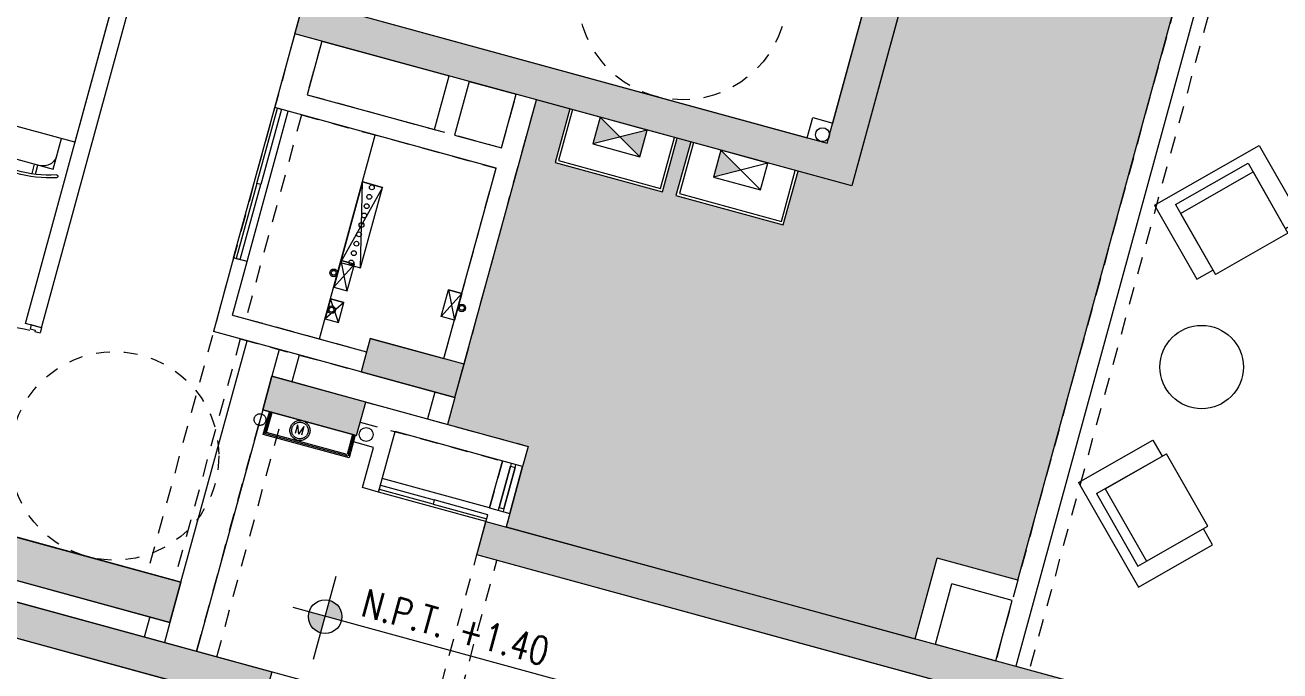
# Model space of a CAD drawing. Header units: millimetres. Extents: x 2471 to 2909, y 1327 to 1568.
# Drawn here: x 2591.55 to 2600.57, y 1360.36 to 1365 of the extents above; entities that cross this region are included whole.
import ezdxf

# ---------------------------------------------------------------- set-up
doc = ezdxf.new("R2010")
doc.units = ezdxf.units.MM
for name, pattern in [('AF', [0.95, 0.75, -0.1, 0, -0.1]), ('HIDDEN', [0.375, 0.25, -0.125]), ('HIDDEN2', [0.1875, 0.125, -0.0625])]:
    doc.linetypes.add(name, pattern=pattern)
doc.layers.get('0').update_dxf_attribs({"color": 251, "lineweight": 9})
for name, color, linetype, lineweight in [('A-JARDIN', 251, 'Continuous', 13), ('A-MOBILIARIO', 251, 'Continuous', 13), ('A-MURO BAJO', 251, 'Continuous', 13), ('A-MUROS', 251, 'Continuous', 13), ('A-PLACAS', 251, 'Continuous', 13), ('A-PROYECCIONES', 251, 'HIDDEN', 13), ('A-PUERTAS', 251, 'Continuous', 13), ('A-VIGAS', 251, 'HIDDEN2', 13), ('A_30_TableroElect', 251, 'Continuous', 13), ('AF', 251, 'AF', 13), ('CELOSIA', 251, 'Continuous', 13), ('HATCH', 251, 'Continuous', 13), ('IE-Circuito de Alumbrado', 251, 'Continuous', 13), ('IE-Circuito de Tomacorrientes', 251, 'HIDDEN', 13), ('NIVELES-NPT', 251, 'Continuous', 13), ('RED-PLUVIAL', 251, 'Continuous', 13)]:
    doc.layers.add(name, color=color, linetype=linetype, lineweight=lineweight)
doc.styles.add('ROMANS', font='romans.shx', dxfattribs={"width": 0.8})

# ---------------------------------------------------------------- blocks, each defined once
blk = doc.blocks.new('ESTR_PISO-1_PISO')
at = {"layer": 'HATCH'}
h = blk.add_hatch(color=256, dxfattribs=at)
h.dxf.hatch_style = 1
h.paths.add_polyline_path([(-26.45, 2.95), (-29.9, 2.95), (-29.9, 1.5), (-29.65, 1.5), (-29.65, 2.7), (-26.45, 2.7)])
h.paths.add_polyline_path([(-22.65, -2.53), (-18.75, -2.53), (-18.75, 2.87), (-22.45, 2.87), (-22.45, -0.53), (-22.65, -0.53), (-22.65, 3.12), (-18.5, 3.12), (-18.5, -2.78), (-22.65, -2.78)])
h.paths.add_polyline_path([(-29.9, -2.45), (-26.45, -2.45), (-26.45, -2.2), (-29.9, -2.2)])
h.paths.add_polyline_path([(-30.3, -6.8), (-22.4, -6.8), (-22.4, -7.1), (-30.3, -7.1)])
h.paths.add_polyline_path([(-20.85, -4.75), (-21.55, -4.75), (-21.55, -5), (-20.85, -5)])
h.paths.add_polyline_path([(-22.45, 4.92), (-22.45, 6.87), (-18.75, 6.87), (-18.75, 4.92), (-18.55, 4.92), (-18.55, 6.87), (-18.05, 6.87), (-18.05, 7.12), (-22.45, 7.12), (-22.45, 13.72), (-22.65, 13.72), (-22.65, 4.92)])
h.paths.add_polyline_path([(-26.45, 8.52), (-29.65, 8.52), (-29.65, 9.7), (-29.9, 9.7), (-29.9, 8.27), (-26.45, 8.27)])
h.paths.add_polyline_path([(-19.15, 8.92), (-15.75, 8.92), (-15.75, 9.17), (-19.15, 9.17)])
h.paths.add_polyline_path([(-20.65, 18.07), (-16.65, 18.07), (-16.65, 18.32), (-20.65, 18.32)])
h.paths.add_polyline_path([(-19.15, 13.72), (-15.75, 13.72), (-15.75, 13.47), (-19.15, 13.47)])
h.paths.add_polyline_path([(-29.8, 18.32), (-25.8, 18.32), (-25.8, 18.07), (-29.55, 18.07), (-29.55, 17.67), (-29.8, 17.67)])
h.paths.add_polyline_path([(-26.45, 13.37), (-29.9, 13.37), (-29.9, 14.22), (-29.55, 14.22), (-29.55, 13.62), (-26.45, 13.62)])
h.paths.add_polyline_path([(-23.125, 31.12), (-28.725, 31.12), (-28.725, 30.92), (-23.375, 30.92), (-23.375, 24.62), (-23.125, 24.62)])
h.paths.add_polyline_path([(-17.2, 25.67), (-17.2, 24.22), (-17.45, 24.22), (-17.45, 25.67)])
h.paths.add_polyline_path([(-29, 25.67), (-29, 24.22), (-29.25, 24.22), (-29.25, 25.67)])
h.paths.add_polyline_path([(-29.25, 28.37), (-28.2, 28.37), (-28.2, 28.07), (-29.25, 28.07)])
h.paths.add_polyline_path([(-17.2, 30.92), (-17.2, 31.12), (-23.075, 31.12), (-23.075, 30.92)])
h = blk.add_hatch(color=256, dxfattribs=at)
h.dxf.hatch_style = 1
h.paths.add_polyline_path([(-21.6, -10), (-21.8, -10), (-21.8, -13.5), (-21.6, -13.5)])
h.paths.add_polyline_path([(-21.46, -5.2), (-22.16, -5.2), (-22.16, -5.45), (-21.46, -5.45)])
h.paths.add_polyline_path([(-21.6, -7.25), (-21.6, -7.5), (-29.75, -7.5), (-29.75, -12.9), (-30, -12.9), (-30, -7.25)])
h.paths.add_polyline_path([(-15.35, -5.8), (-15.35, -6.05), (-20.4, -6.05), (-20.4, -5.8)])
h.paths.add_polyline_path([(-18.3, -7.25), (-18.3, -7.5), (-16.25, -7.5), (-16.25, -14), (-16.05, -14), (-16.05, -7.25)])
h.paths.add_polyline_path([(-15.35, 0.2), (-15.35, 0.45), (-16.6, 0.45), (-16.6, 0.2)])
h.paths.add_polyline_path([(-7.15, -2), (-7.4, -2), (-7.4, 0), (-7.15, 0)])
h.paths.add_polyline_path([(-10.65, -3.35), (-10.85, -3.35), (-10.85, 0.45), (-10.65, 0.45)])
h.paths.add_polyline_path([(-7.4, -6), (-7.4, -6.25), (-6.2, -6.25), (-6.2, -6)])
h.paths.add_polyline_path([(0, 0), (-0.2, 0), (-0.2, -5.5), (0, -5.5)])
h.paths.add_polyline_path([(-0.2, -6), (0, -6), (0, -13.2), (-0.2, -13.2)])
h.paths.add_polyline_path([(-6.4, -13.7), (-6.15, -13.7), (-6.15, -11.15), (-6.4, -11.15)])
h.paths.add_polyline_path([(-10.85, -13.2), (-10.85, -9.8), (-10.65, -9.8), (-10.65, -13.2)])
h.paths.add_polyline_path([(-10.65, -5.05), (-10.9, -5.05), (-10.9, -6.05), (-10.65, -6.05)])
h.paths.add_polyline_path([(-27, -11.05), (-27, -13.5), (-26.8, -13.5), (-26.8, -11.05)])
at = {"layer": 'A-PLACAS', "elevation": 0}
for points in [[(-22.65, -2.53), (-18.75, -2.53), (-18.75, 2.87), (-22.45, 2.87), (-22.45, -0.53), (-22.65, -0.53), (-22.65, 3.12), (-18.5, 3.12), (-18.5, -2.78), (-22.65, -2.78)], [(-20.85, -4.75), (-21.55, -4.75), (-21.55, -5), (-20.85, -5)], [(-21.46, -5.2), (-22.16, -5.2), (-22.16, -5.45), (-21.46, -5.45)], [(-15.35, -5.8), (-15.35, -6.05), (-20.4, -6.05), (-20.4, -5.8)], [(-30.3, -6.8), (-22.4, -6.8), (-22.4, -7.1), (-30.3, -7.1)], [(-21.6, -7.25), (-21.6, -7.5), (-29.75, -7.5), (-29.75, -12.9), (-30, -12.9), (-30, -7.25)]]:
    blk.add_lwpolyline(points, close=True, dxfattribs=at)
at = {"layer": 'A-VIGAS'}
for p, q in [((-16.6, 0.2, 0), (-16.6, -5.8, 0)), ((-16.35, 0.2, 0), (-16.35, -5.8, 0)), ((-22.65, -2.78, 0), (-22.65, -6.8, 0)), ((-22.45, -2.78, 0), (-22.45, -3.18, 0)), ((-21, -3.18, 0), (-21, -2.78, 0)), ((-20.85, -4.75, 0), (-20.85, -2.78, 0)), ((-22.45, -3.18, 0), (-21, -3.18, 0)), ((-22.45, -3.33), (-21, -3.33)), ((-22.45, -3.33, 0), (-22.45, -4.85, 0)), ((-21, -4.75, 0), (-21, -3.33, 0)), ((-22.45, -4.85, 0), (-21.55, -4.85, 0)), ((-22.45, -5), (-21.55, -5)), ((-22.45, -5, 0), (-22.45, -6.8, 0)), ((-21.46, -5.2, 0), (-20.25, -5.2, 0)), ((-20.25, -5.2, 0), (-20.25, -5.8, 0)), ((-21.46, -5.35), (-20.4, -5.35)), ((-20.4, -5.35), (-20.4, -5.8)), ((-22.16, -7.25, 0), (-22.16, -5.45, 0)), ((-22.01, -7.25, 0), (-22.01, -5.45, 0)), ((-20.4, -7.2503, 0), (-20.4, -6.05, 0)), ((-20.25, -7.2503, 0), (-20.25, -6.0503, 0))]:
    blk.add_line(p, q, dxfattribs=at)
blk = doc.blocks.new('SOFA 1')
at = {"layer": 'A-MOBILIARIO'}
for p, q in [((0, 0), (-0.8666, 0)), ((0, 0), (0, -0.6139)), ((-0.8666, 0), (-0.8666, -0.6139)), ((-0.1333, -0.0722), (-0.7333, -0.0722)), ((-0.7333, -0.0722), (-0.7333, -0.65)), ((-0.7333, -0.0722), (-0.7333, -0.65)), ((-0.1333, -0.0722), (-0.1333, -0.65)), ((-0.7333, -0.1444), (-0.7333, -0.65)), ((-0.1333, -0.1444), (-0.7333, -0.1444)), ((-0.1333, -0.1444), (-0.1333, -0.65)), ((-0.8666, -0.6139), (-0.7333, -0.6139)), ((0, -0.6139), (-0.1333, -0.6139)), ((-0.7333, -0.65), (-0.1333, -0.65))]:
    blk.add_line(p, q, dxfattribs=at)
blk = doc.blocks.new('BM3')
blk.add_hatch(color=4).paths.add_polyline_path([(0, 0), (0.5, 0.5), (0, 1)])
at = {"color": 4}
for p, q in [((0, 1), (0, 0)), ((1, 1), (0, 1)), ((0, 1), (1, 0)), ((1, 1), (0, 0)), ((1, 0), (1, 1)), ((0, 0), (1, 0))]:
    blk.add_line(p, q, dxfattribs=at)
blk = doc.blocks.new('BM2')
h = blk.add_hatch(color=4)
h.paths.add_polyline_path([(0, 0), (0.5, 0.5), (0, 1)])
h.paths.add_polyline_path([(0.5, 0.5), (1, 0), (1, 1)])
at = {"color": 4}
for p, q in [((0, 1), (0, 0)), ((1, 1), (0, 1)), ((1, 1), (0, 0)), ((0, 1), (1, 0)), ((1, 0), (1, 1)), ((0, 0), (1, 0))]:
    blk.add_line(p, q, dxfattribs=at)
blk = doc.blocks.new('A$C72FD42DB')
for p, q in [((0.0573, 1.3564), (0.0573, 1.3564)), ((0.3255, 1.41), (1.3255, 1.41)), ((0.3255, 0), (0.3255, 1.41)), ((1.3255, 0), (1.3255, 1.41)), ((1.5937, 1.3564), (1.5937, 1.3564)), ((0.0977, 0.8097), (0.0977, 1.3097)), ((0.0977, 1.3097), (0.3255, 1.3097)), ((1.5532, 1.3097), (1.3255, 1.3097)), ((1.5532, 0.8097), (1.5532, 1.3097)), ((0.0286, 1.1974), (0.0977, 1.1974)), ((1.6224, 1.1974), (1.5532, 1.1974)), ((0.0286, 1.1724), (0.0977, 1.1724)), ((1.6224, 1.1724), (1.5532, 1.1724)), ((0.0286, 0.947), (0.0977, 0.947)), ((0.0286, 0.922), (0.0977, 0.922)), ((1.6224, 0.947), (1.5532, 0.947)), ((1.6224, 0.922), (1.5532, 0.922)), ((0.0573, 0.7629), (0.0573, 0.7629)), ((0.3255, 0.8097), (0.0977, 0.8097)), ((1.3255, 0.8097), (1.5532, 0.8097)), ((1.5937, 0.7629), (1.5937, 0.7629)), ((0.0573, 0.6471), (0.0573, 0.6471)), ((1.5937, 0.6471), (1.5937, 0.6471)), ((0.0977, 0.6003), (0.0977, 0.1003)), ((0.3255, 0.6003), (0.0977, 0.6003)), ((1.3255, 0.6003), (1.5532, 0.6003)), ((1.5532, 0.6003), (1.5532, 0.1003)), ((0.0286, 0.488), (0.0977, 0.488)), ((0.0286, 0.463), (0.0977, 0.463)), ((1.6224, 0.488), (1.5532, 0.488)), ((1.6224, 0.463), (1.5532, 0.463)), ((0.0286, 0.2376), (0.0977, 0.2376)), ((0.0286, 0.2126), (0.0977, 0.2126)), ((1.6224, 0.2376), (1.5532, 0.2376)), ((1.6224, 0.2126), (1.5532, 0.2126)), ((0.0977, 0.1003), (0.3255, 0.1003)), ((1.5532, 0.1003), (1.3255, 0.1003)), ((0.0573, 0.0536), (0.0573, 0.0536)), ((1.5937, 0.0536), (1.5937, 0.0536)), ((0.3255, 0), (1.3255, 0))]:
    blk.add_line(p, q)
for centre, radius, start, end in [((0.054, 1.347), 0.01, 71.2164, 161.83805), ((0.054, 1.347), 0.01, 341.83805, 71.2164), ((1.5969, 1.347), 0.01, 108.7836, 198.16195), ((1.5969, 1.347), 0.01, 18.16195, 108.7836), ((0.9298, 1.0597), 0.9317, 161.83805, 198.16195), ((0.9298, 1.0597), 0.9117, 161.83805, 198.16195), ((0.1977, 1.2097), 0.1, 90, 180), ((1.4532, 1.2097), 0.1, 0, 90), ((0.7212, 1.0597), 0.9117, 341.83805, 18.16195), ((0.7212, 1.0597), 0.9317, 341.83805, 18.16195), ((0.1977, 0.9097), 0.1, 180, 270), ((1.4532, 0.9097), 0.1, 270, 0), ((0.054, 0.7724), 0.01, 198.16195, 288.7836), ((0.054, 0.7724), 0.01, 288.7836, 18.16195), ((1.5969, 0.7724), 0.01, 161.83805, 251.2164), ((1.5969, 0.7724), 0.01, 251.2164, 341.83805), ((0.9298, 0.3503), 0.9317, 161.83805, 198.16195), ((0.9298, 0.3503), 0.9117, 161.83805, 198.16195), ((0.054, 0.6376), 0.01, 71.2164, 161.83805), ((0.054, 0.6376), 0.01, 341.83805, 71.2164), ((1.5969, 0.6376), 0.01, 108.7836, 198.16195), ((0.7212, 0.3503), 0.9117, 341.83805, 18.16195), ((1.5969, 0.6376), 0.01, 18.16195, 108.7836), ((0.7212, 0.3503), 0.9317, 341.83805, 18.16195), ((0.1977, 0.5003), 0.1, 90, 180), ((1.4532, 0.5003), 0.1, 0, 90), ((0.1977, 0.2003), 0.1, 180, 270), ((1.4532, 0.2003), 0.1, 270, 0), ((0.054, 0.063), 0.01, 198.16195, 288.7836), ((0.054, 0.063), 0.01, 288.7836, 18.16195), ((1.5969, 0.063), 0.01, 161.83805, 251.2164), ((1.5969, 0.063), 0.01, 251.2164, 341.83805)]:
    blk.add_arc(centre, radius, start, end)
blk = doc.blocks.new('P-90 MARCO 3.5x1.5')
at = {"layer": 'A-PUERTAS'}
for p, q in [((0.038, 0.0762), (0.038, 0.8962)), ((0.038, 0.8962), (0.073, 0.8962)), ((0.073, 0.8962), (0.073, 0.0762)), ((0.038, 0.0762), (0.073, 0.0762))]:
    blk.add_line(p, q, dxfattribs=at)
at = {"layer": 'A-PUERTAS', "linetype": 'Continuous'}
for p, q in [((0, 0), (0, 0.0762)), ((0, 0.0762), (0.028, 0.0762)), ((0.028, 0.0762), (0.028, 0.0382)), ((0.028, 0.0382), (0.038, 0.0382)), ((0.038, 0.0382), (0.038, 0)), ((0.862, 0.0382), (0.862, 0)), ((0.872, 0.0382), (0.862, 0.0382)), ((0.9, 0.0762), (0.872, 0.0762)), ((0.872, 0.0762), (0.872, 0.0382)), ((0.9, 0), (0.9, 0.0762)), ((0, 0), (0.038, 0)), ((0.9, 0), (0.862, 0))]:
    blk.add_line(p, q, dxfattribs=at)
at = {"layer": 'A-PUERTAS', "color": 7, "linetype": 'Continuous'}
blk.add_arc((0.038, 0.0762), 0.82, 0, 87.55371, dxfattribs=at)
blk = doc.blocks.new('NPT')
at = {"layer": 'NIVELES-NPT'}
h = blk.add_hatch(color=256, dxfattribs=at)
h.paths.add_polyline_path([(0, -0.0613), (0, 0), (-0.0603, 0, 0.004279), (-0.0603, -0.001, 0.414214)])
h.paths.add_polyline_path([(0, 0), (0.0603, 0, 0.409209), (0, 0.0593)])
blk.add_line((0.932, 0), (-0.1193, 0), dxfattribs=at)
blk.add_lwpolyline([(0, -0.1598), (0, 0.1494)], dxfattribs=at)
at = {"layer": 'NIVELES-NPT', "linetype": 'Continuous'}
blk.add_circle((0, -0.001), 0.0603, dxfattribs=at)
at = {"layer": 'NIVELES-NPT', "style": 'ROMANS', "width": 0.8}
blk.add_attdef('N.P.T.±0.00', (0.1175, 0.0358), '', height=0.1, dxfattribs=at)
blk = doc.blocks.new('TORRE-B_PLAN-GEN')
at = {"layer": 'A-JARDIN', "true_color": 0x4d6600}
h = blk.add_hatch(dxfattribs=at)
h.set_pattern_fill('AR-SAND', color=58, scale=0.002, angle=15.29221)
h.set_pattern_definition([(52.792208, (-275.794266, -161.923824), (-0.028902512, 0.093572955), [0, -0.077216, 0, -0.08636, 0, -0.08255]), (22.79221, (-275.79427, -161.92382), (0.04891007, 0.16200056), [0, -0.041656, 0, -0.069596, 0, -0.02667]), (342.792208, (-275.85454, -161.9403), (0.152521378, 0.042000823), [0, -0.0254, 0, -0.09144, 0, -0.11938]), (332.79221, (-275.85454, -161.9403), (0.135545127, 0.08328359), [0, -0.0127, 0, -0.059944, 0, -0.06858])])
h.paths.add_polyline_path([(-17.2, 10.45), (-16.6, 10.45), (-16.6, 15.95), (-18.5, 15.95), (-18.5, 12.87), (-18.9, 12.87), (-18.9, 12.47), (-19.7, 12.47), (-19.7, 12.87), (-19.8, 12.87), (-19.8, 12.47), (-20.6, 12.47), (-20.6, 12.87), (-20.85, 12.87), (-20.85, 10.45), (-20.25, 10.45), (-20.25, 9.85), (-17.2, 9.85)])
at = {"color": 4, "elevation": 0}
for points in [[(-20.6, 12.87), (-20.6, 12.47), (-19.8, 12.47), (-19.8, 12.87)], [(-20.58, 12.87), (-20.58, 12.49), (-19.82, 12.49), (-19.82, 12.87)], [(-19.7, 12.87), (-19.7, 12.47), (-18.9, 12.47), (-18.9, 12.87)], [(-19.68, 12.87), (-19.68, 12.49), (-18.92, 12.49), (-18.92, 12.87)]]:
    blk.add_lwpolyline(points, dxfattribs=at)
at = {"layer": 'A-MOBILIARIO'}
blk.add_circle((-15.7293, 12.2774, 0), 0.3, dxfattribs=at)
at = {"layer": 'A-MURO BAJO', "color": 4}
for p, q in [((-22.65, 11.2, 0), (-22.65, 12.32, 0)), ((-22.55, 11.2, 0), (-22.55, 12.32, 0)), ((-21.9, 10.8, 0), (-21.9, 12.32, 0)), ((-20.4, 9.95, 0), (-20.4, 10.3, 0)), ((-20.25, 9.95, 0), (-20.25, 10.3, 0))]:
    blk.add_line(p, q, dxfattribs=at)
at = {"layer": 'A-MURO BAJO', "color": 4, "elevation": 0}
for points in [[(-20.25, 10.3), (-20.25, 9.95)], [(-21.47, 10.2), (-21.47, 10.03), (-22.11, 10.03), (-22.11, 10.2)], [(-20.4, 9.95), (-21.2, 9.95)], [(-20.4, 9.85), (-21.2, 9.85)]]:
    blk.add_lwpolyline(points, dxfattribs=at)
at = {"layer": 'A-MUROS'}
for p, q in [((-18.5, 18.77, 0), (-18.5, 12.87, 0)), ((-18.75, 13.27, 0), (-18.75, 18.52, 0)), ((-23.85, 10.35, 0), (-23.85, 16.45, 0)), ((-16.6, 10.45, 0), (-16.6, 16.1, 0)), ((-16.45, 15.85, 0), (-16.45, 9.85, 0)), ((-23.97, 10.35, 0), (-23.97, 14.9, 0)), ((-18.9, 13.27, 0), (-18.75, 13.27, 0)), ((-18.9, 13.12, 0), (-18.9, 13.27, 0)), ((-22.65, 13.12, 0), (-18.9, 13.12, 0)), ((-22.65, 12.32, 0), (-22.65, 13.12, 0)), ((-22.45, 12.87, 0), (-21.5, 12.87, 0)), ((-22.45, 12.87, 0), (-22.45, 12.47, 0)), ((-21.5, 12.47, 0), (-21.5, 12.87, 0)), ((-21.35, 12.87, 0), (-21.35, 12.47, 0)), ((-21.35, 12.87, 0), (-21, 12.87, 0)), ((-21, 12.47, 0), (-21, 12.87, 0)), ((-18.5, 12.87, 0), (-20.85, 12.87, 0)), ((-20.85, 10.65, 0), (-20.85, 12.87, 0)), ((-22.45, 12.47, 0), (-21.5, 12.47, 0)), ((-21.35, 12.47, 0), (-21, 12.47, 0)), ((-21, 12.32, 0), (-22.65, 12.32, 0)), ((-21, 10.9, 0), (-21, 12.32, 0)), ((-22.55, 11.2, 0), (-22.65, 11.2, 0)), ((-22.65, 11.2, 0), (-22.65, 10.65, 0)), ((-22.55, 10.8, 0), (-22.55, 11.2, 0)), ((-21.55, 10.9, 0), (-21, 10.9, 0)), ((-21.55, 10.9, 0), (-21.55, 10.8, 0)), ((-22.55, 10.8, 0), (-21.55, 10.8, 0)), ((-20.85, 10.65, 0), (-22.65, 10.65, 0)), ((-22.16, 10.2, 0), (-22.16, 10.45, 0)), ((-22.16, 10.45, 0), (-20.25, 10.45, 0)), ((-20.25, 10.45, 0), (-20.25, 10.3, 0)), ((-17.2, 9.85, 0), (-17.2, 10.45, 0)), ((-16.6, 10.45, 0), (-17.2, 10.45, 0)), ((-23.85, 10.35, 0), (-23.97, 10.35, 0)), ((-20.25, 10.3, 0), (-21.2, 10.3, 0)), ((-21.2, 9.85, 0), (-21.2, 10.3, 0)), ((-17.05, 9.85, 0), (-17.05, 10.3, 0)), ((-16.6, 10.3, 0), (-17.05, 10.3, 0)), ((-16.6, 9.85, 0), (-16.6, 10.3, 0)), ((-16.6, 9.85, 0), (-16.6, 10.3, 0)), ((-21.47, 10.2, 0), (-22.16, 10.2, 0)), ((-21.47, 10.15, 0), (-21.47, 10.2, 0)), ((-21.32, 10.15, 0), (-21.47, 10.15, 0)), ((-21.32, 9.85, 0), (-21.32, 10.15, 0)), ((-20.4, 9.95, 0), (-20.25, 9.95, 0)), ((-20.25, 9.95, 0), (-20.25, 9.85, 0)), ((-21.2, 9.85, 0), (-21.32, 9.85, 0)), ((-20.4, 9.6, 0), (-20.4, 9.9, 0)), ((-20.25, 9.85, 0), (-17.2, 9.85, 0)), ((-17.05, 9.85, 0), (-16.6, 9.85, 0)), ((-16.45, 9.85, 0), (-15.35, 9.85, 0)), ((-16.6, 9.6, 0), (-20.4, 9.6, 0)), ((-22.4, 8.85, 0), (-23.85, 8.85, 0)), ((-22.4, 8.55, 0), (-22.4, 8.85, 0)), ((-30.3, 8.55, 0), (-22.4, 8.55, 0)), ((-19.2, 8.4, 0), (-30, 8.4, 0)), ((-24.55, 8.15, 0), (-21.6, 8.15, 0))]:
    blk.add_line(p, q, dxfattribs=at)
at = {"layer": 'A-MUROS', "color": 4}
for p, q in [((-22.4, 8.85, 0), (-22.3999, 10.65, 0)), ((-22.16, 10.2, 0), (-22.16, 8.4, 0))]:
    blk.add_line(p, q, dxfattribs=at)
at = {"layer": 'A-MUROS', "color": 3}
for p, q in [((-22.16, 10.65, 0), (-22.16, 10.45, 0)), ((-22.01, 10.65, 0), (-22.01, 10.45, 0)), ((-21, 10.65, 0), (-21, 10.45, 0)), ((-20.85, 10.65, 0), (-20.85, 10.45, 0)), ((-22.55, 8.55, 0), (-22.55, 8.4, 0)), ((-22.4, 8.55, 0), (-22.4, 8.4, 0))]:
    blk.add_line(p, q, dxfattribs=at)
at = {"layer": 'A-PROYECCIONES', "color": 251, "ltscale": 0.5}
blk.add_circle((-20.0341, 13.87, 0), 0.75, dxfattribs=at)
at = {"layer": 'A-PROYECCIONES', "color": 251, "ltscale": 0.3}
blk.add_circle((-23.1, 9.6, 0), 0.75, dxfattribs=at)
at = {"layer": 'A-PUERTAS', "color": 6, "elevation": 0}
for points in [[(-22.6, 11.76), (-22.63, 11.76), (-22.63, 12.32), (-22.6, 12.32)], [(-22.6, 11.76), (-22.63, 11.76), (-22.63, 11.2), (-22.6, 11.2)], [(-20.8, 9.9), (-20.8, 9.87), (-21.2, 9.87), (-21.2, 9.9)], [(-20.8, 9.9), (-20.8, 9.87), (-20.4, 9.87), (-20.4, 9.9)]]:
    blk.add_lwpolyline(points, close=True, dxfattribs=at)
for points in [[(-21.48, 10.2), (-21.48, 10.04), (-22.1, 10.04), (-22.1, 10.2)], [(-21.49, 10.2), (-21.49, 10.05), (-22.09, 10.05), (-22.09, 10.2)]]:
    blk.add_lwpolyline(points, dxfattribs=at)
at = {"layer": 'A_30_TableroElect', "elevation": 0}
for points in [[(-21.75, 11.37), (-21.75, 11.97), (-21.9, 11.97), (-21.9, 11.37), (-21.75, 11.37), (-21.9, 11.97), (-21.75, 11.97), (-21.9, 11.37)], [(-21.8, 11.185), (-21.8, 11.385), (-21.9, 11.385), (-21.9, 11.185), (-21.8, 11.185), (-21.9, 11.385), (-21.8, 11.385), (-21.9, 11.185)], [(-21.1, 11.185), (-21.1, 11.385), (-21, 11.385), (-21, 11.185), (-21.1, 11.185), (-21, 11.385), (-21.1, 11.385), (-21, 11.185)], [(-21.8, 10.95), (-21.8, 11.1), (-21.9, 11.1), (-21.9, 10.95), (-21.8, 10.95), (-21.9, 11.1), (-21.8, 11.1), (-21.9, 10.95)]]:
    blk.add_lwpolyline(points, dxfattribs=at)
at = {"layer": 'A_30_TableroElect', "color": 4, "linetype": 'Continuous'}
for centre in [(-21.825, 11.95, 0), (-21.825, 11.88, 0), (-21.825, 11.81, 0), (-21.825, 11.74, 0), (-21.825, 11.67, 0), (-21.825, 11.6, 0), (-21.825, 11.53, 0), (-21.825, 11.46, 0), (-21.825, 11.39, 0)]:
    blk.add_circle(centre, 0.0175, dxfattribs=at)
at = {"layer": 'AF', "color": 4}
for radius in [0.0723, 0.0598]:
    blk.add_circle((-21.8623, 10.1277, 0), radius, dxfattribs=at)
at = {"layer": 'AF'}
blk.add_circle((-22.16, 10.1277, 0), 0.042, dxfattribs=at)
at = {"layer": 'CELOSIA', "color": 4}
for p, q in [((-20.335, 9.97, 0), (-20.335, 10.28, 0)), ((-20.3, 9.97, 0), (-20.3, 10.28, 0))]:
    blk.add_line(p, q, dxfattribs=at)
at = {"layer": 'CELOSIA', "color": 6, "elevation": 0}
for points in [[(-20.335, 10.3), (-20.335, 10.28), (-20.3, 10.28), (-20.3, 10.3)], [(-20.335, 9.95), (-20.335, 9.97), (-20.3, 9.97), (-20.3, 9.95)]]:
    blk.add_lwpolyline(points, dxfattribs=at)
at = {"layer": 'CELOSIA', "color": 4, "elevation": 0}
for points in [[(-20.335, 10.28), (-20.335, 9.97)], [(-20.3, 10.28), (-20.3, 9.97)]]:
    blk.add_lwpolyline(points, dxfattribs=at)
at = {"layer": 'IE-Circuito de Alumbrado', "linetype": 'Continuous'}
for radius in [0.0275, 0.0175]:
    blk.add_circle((-21.9275, 11.285, 0), radius, dxfattribs=at)
at = {"layer": 'IE-Circuito de Tomacorrientes', "linetype": 'Continuous'}
for centre, radius in [((-20.9725, 11.285, 0), 0.0275), ((-20.9725, 11.285, 0), 0.0175), ((-21.8725, 11.025, 0), 0.0275), ((-21.8725, 11.025, 0), 0.0175)]:
    blk.add_circle(centre, radius, dxfattribs=at)
at = {"layer": 'RED-PLUVIAL'}
for centre in [(-18.8, 13.17, 0), (-21.395, 10.225, 0)]:
    blk.add_circle(centre, 0.05, dxfattribs=at)
blk.add_blockref('ESTR_PISO-1_PISO', (0, 15.65, 0))
at = {"xscale": 2, "yscale": 2, "zscale": 2}
blk.add_blockref('NPT', (-21.3344, 8.8863, 0), dxfattribs=at).add_auto_attribs({'N.P.T.±0.00': 'N.P.T. +1.40'})
at = {"layer": 'A-MOBILIARIO', "xscale": -1, "rotation": 45.00005665145537}
blk.add_blockref('SOFA 1', (-16.3634, 13.3114, 0), dxfattribs=at)
at = {"layer": 'A-MOBILIARIO', "extrusion": (-1.2567e-10, -1.04451e-10, -1), "zscale": -1, "rotation": 270}
blk.add_blockref('A$C72FD42DB', (23.97, 13.0255, 0), dxfattribs=at)
at = {"layer": 'A-MOBILIARIO', "rotation": 134.9999433485445}
blk.add_blockref('SOFA 1', (-16.3634, 11.2433, 0), dxfattribs=at)
at = {"layer": 'A-PUERTAS', "linetype": 'Continuous', "extrusion": (-3.60285e-08, -4.49067e-08, 1), "rotation": 90}
blk.add_blockref('P-90 MARCO 3.5x1.5', (-23.85, 9.45, 0), dxfattribs=at)
at = {"layer": 'A_30_TableroElect', "color": 4, "xscale": 0.3500000000000001, "yscale": 0.2000000000000001, "zscale": 0.6}
for name, p in [('BM2', (-20.375, 12.67, 0)), ('BM3', (-19.475, 12.67, 0))]:
    blk.add_blockref(name, p, dxfattribs=at)
at = {"layer": 'AF', "color": 4, "style": 'ROMANS', "width": 1.1}
blk.add_text('M', height=0.064, rotation=0.00009, dxfattribs=at).set_placement((-21.9026, 10.0985, 0))

msp = doc.modelspace()

# ---------------------------------------------------------------- block references
at = {"rotation": 344.7077888221265}
msp.add_blockref('TORRE-B_PLAN-GEN', (2611.9392, 1346.5499, 0), dxfattribs=at)

doc.saveas('drawing.dxf')
